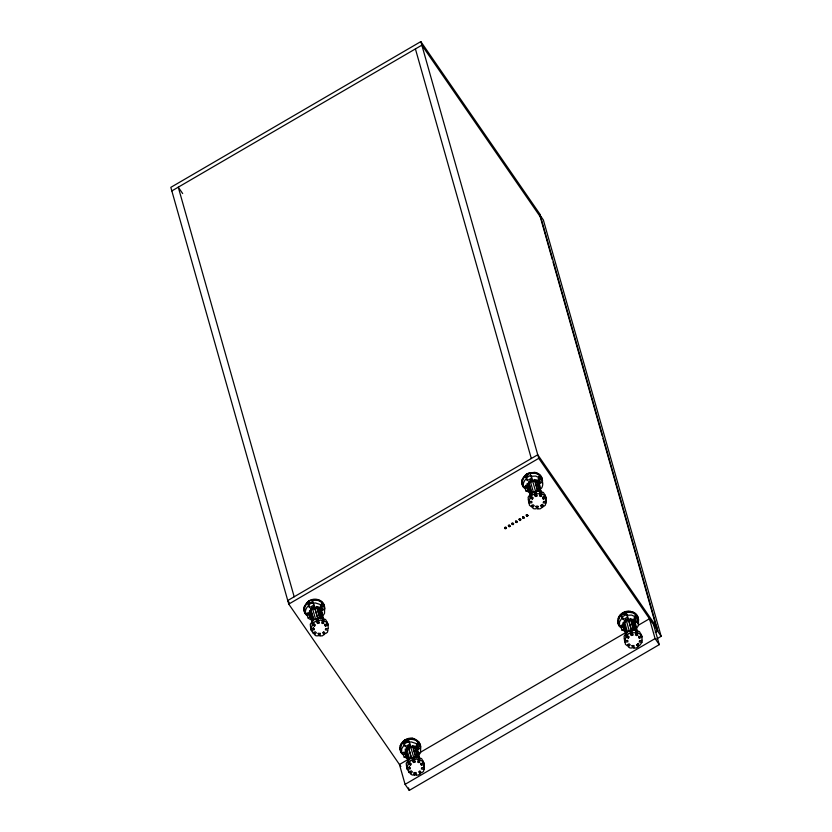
<?xml version="1.0" encoding="UTF-8"?>
<svg xmlns="http://www.w3.org/2000/svg" width="832" height="832" viewBox="0 0 832 832"><rect width="100%" height="100%" fill="white"/><g stroke="black" fill="none" stroke-linecap="round" stroke-linejoin="round"><path stroke-width="1.25" d="M420.628 747.968L418.579 749.112L417.768 746.262L419.817 745.118L420.628 747.968L420.586 752.492L418.018 756.538M619.507 626.35L619.549 621.816L622.118 617.77L621.306 614.921C618.27 617.874 617.833 622.565 619.507 626.35L621.556 625.206L624.062 629.013L622.014 630.157L621.213 627.307L623.262 626.163M638.477 620.953L636.438 622.097L635.627 619.247L637.676 618.103L638.477 620.953L638.446 625.477L635.877 629.522M324.605 608.837L322.556 609.981L321.755 607.131L323.794 605.987L324.605 608.837L324.532 613.319L322.587 616.325M408.117 761.602L405.319 751.722L405.444 749.663L408.585 759.678M417.29 753.251C417.789 749.289 414.638 746.834 410.748 747.105M625.976 634.587L623.178 624.707L623.293 622.648L626.444 632.663M312.135 622.534L309.338 612.654L309.826 610.75M309.826 611.842L310.055 613.735L309.338 612.654M309.795 614.255C310.066 611.135 311.542 608.826 314.922 608.4L314.694 607.703L316.971 607.672L318.854 608.743L321.641 618.602M528.018 487.094L527.197 485.638L527.332 483.61L530.816 494.801M527.654 487.24L528.029 484.952M417.633 752.658L417.747 751.192A6.51 5.658 -15.8 0 0 414.263 746.71L411.07 746.314A6.198 5.387 -15.8 0 0 405.85 749.705L405.226 752.565A6.5 5.658 -15.8 0 0 407.347 756.298M635.492 625.643L635.596 624.177A6.51 5.658 -15.8 0 0 632.112 619.694L628.93 619.299A6.198 5.387 -15.8 0 0 623.709 622.69L623.085 625.55A6.5 5.658 -15.8 0 0 625.206 629.283M409.833 771.41L410.478 773.687L412.048 774.966L414.409 775.008L414.617 772.554L416.177 772.585L415.969 775.039L418.33 775.07L420.254 773.739L419.609 771.462M638.737 643.562L637.468 644.446L638.113 646.724L636.189 648.055L633.828 648.024L634.036 645.57L632.466 645.538L632.258 647.993L629.897 647.962L628.337 646.672L627.692 644.394M318.573 633.412L318.354 635.835L316.004 635.814L314.454 634.556L313.81 632.278M323.534 632.258L324.178 634.535L322.254 635.866L319.904 635.846L320.133 633.422M541.393 505.242L542.038 507.52L540.114 508.851L537.763 508.83L537.992 506.407L536.432 506.397L536.203 508.82L533.863 508.799L532.314 507.541L531.669 505.263M402.886 741.728L407.514 739.034L412.786 738.306L419.151 742.227L420.722 747.157A10.774 9.37 -15.8 0 0 415.407 739.461L412.786 738.306C406.65 737.173 400.306 741.946 399.838 748.093A10.774 9.37 -15.8 0 0 402.979 754.458M638.154 622.18L638.466 619.757A10.774 9.37 -15.8 0 0 633.162 612.061L628.056 611.53A10.286 8.944 -15.8 0 0 619.122 616.741L617.698 621.078A10.774 9.37 -15.8 0 0 619.154 625.622M307.559 613.194L307.434 613.766L305.573 612.966M401.263 743.756L399.942 748.478L401.409 753.022L403.083 754.832M619.122 616.741L617.802 621.462A10.774 9.37 -15.8 0 0 620.942 627.817M637.582 623.678L638.581 620.142A10.774 9.37 -15.8 0 0 633.266 612.446L628.056 611.53M406.661 766.906L407.306 769.184L410.03 768.799L409.874 767.416L407.15 767.79L408.252 763.89L407.607 761.613L408.491 760.406M423.394 767.166L424.039 769.444L423.446 771.524L421.522 772.855L419.921 770.952L418.652 771.836L420.254 773.739M624.52 639.891L625.165 642.169L627.89 641.784L627.734 640.401L625.009 640.786L626.111 636.875L625.466 634.598L626.35 633.391M310.69 627.848L311.334 630.126L314.049 629.73L313.914 628.358L311.189 628.763L312.322 624.894L311.678 622.617L312.562 621.421M528.549 500.833L529.194 503.11L531.908 502.715L531.762 501.342L529.048 501.748L530.171 497.879L529.526 495.602L530.421 494.406M545.501 499.564L546.135 497.37L543.462 492.513L537.763 490.558L531.71 492.419L528.133 497.214L528.705 502.705M545.189 500.978L545.834 503.256L545.241 505.315L543.306 506.646L541.736 504.774L540.457 505.648L542.038 507.52M418.912 742.893L418.704 744.307L417.758 744.266M622.69 614.328L622.825 613.902C625.102 610.834 624.718 617.375 624.385 613.298M540.665 476.538L539.604 478.14L540.55 478.182L540.665 476.538L538.512 476.892M527.02 475.956L527.571 474.354L527.779 476.33L527.02 475.956L528.362 473.949M417.217 754.447L417.747 753.033A6.5 5.647 -15.8 0 0 414.367 747.094L411.185 746.689A6.209 5.408 -15.8 0 0 405.964 750.069L405.652 754.364A6.5 5.658 -15.8 0 0 407.451 756.683M525.616 485.295L525.013 486.886L524.306 486.585M419.474 758.025L418.35 760.313L418.995 762.59L417.56 762.091L418.694 759.803L418.049 757.526L419.474 758.025L420.118 760.302L418.995 762.59M637.333 631.01L636.21 633.298L636.854 635.575L635.419 635.076L636.553 632.788L635.908 630.51L637.333 631.01L637.978 633.287L636.854 635.575M323.523 618.987L321.599 623.054L323.014 623.542L324.168 621.265L323.523 618.987L322.098 618.498L322.743 620.776L320.601 620.048L314.548 621.899L313.206 623.698L315.453 624.936L314.558 626.132L312.322 624.894M541.372 491.972L540.228 494.239L540.873 496.527L539.458 496.038L540.602 493.761L539.958 491.483L541.372 491.972L542.017 494.25L540.873 496.527M411.726 758.878L408.127 746.304L406.422 747.76L407.233 749.497L405.891 751.265L406.141 753.178M412.766 747.042L412.589 745.503L416.052 757.744M417.622 757.661L414.658 746.273L415.823 747.854M414.835 747.812L416.541 748.935M624.978 622.097L623.75 624.25L624 626.163M633.402 629.876L630.448 618.488L633.911 630.729M635.482 630.646L632.341 619.58C637.447 625.591 632.143 619.122 628.607 620.09M319.582 617.843L316.628 606.455L320.091 618.706M321.391 612.082C319.717 610.043 320.31 606.653 316.451 606.778M318.854 608.743L320.174 609.981M537.441 490.828L534.487 479.45L537.95 491.691M534.83 480.657C544.43 487.427 535.881 480.002 532.657 481.073M539.5 491.587L536.536 480.199L538.054 481.614L541.185 492.679M408.252 763.89L410.519 765.159L411.403 763.953L409.136 762.684L410.467 760.874L416.541 759.044L418.694 759.803M626.111 636.875L628.368 638.144L629.262 636.938L626.995 635.669L628.326 633.859L632.216 632.757L632.861 635.034L631.342 635.492L629.959 630.895L631.467 630.438L632.216 632.757M641.243 640.151L641.888 642.429L639.382 645.84L637.78 643.937M530.171 497.879L532.418 499.117L533.312 497.921L531.066 496.683L532.407 494.884L536.266 493.74L540.602 493.761M322.899 604.334L321.797 603.086M400.15 745.67L404.914 739.742M324.23 610.012A10.442 9.079 -15.8 0 0 320.476 600.642A10.442 9.079 -15.8 0 0 309.005 600.777L304.221 606.674A10.442 9.079 -15.8 0 0 306.956 615.326M409.292 742.186L409.833 744.089L405.413 746.554L403.447 741.936C400.421 744.89 399.984 749.58 401.658 753.366L403.697 752.222L406.203 756.028L404.165 757.172L403.354 754.322L405.402 753.178L406.203 756.028M403.447 741.936L404.258 744.786L401.69 748.831L401.658 753.366M306.977 602.763L309.005 600.777M524.919 488.696A10.442 9.079 -15.8 0 1 524.836 475.748L526.864 473.762L529.464 473.054A10.442 9.079 -15.8 0 1 542.537 480.979M407.306 769.184L409.23 772.658L411.143 770.806L412.402 771.836L410.478 773.687M628.337 646.672L630.25 644.821L629.002 643.791L627.089 645.642L625.394 644.259L625.165 642.169M314.454 634.556L316.378 632.715L315.141 631.706L313.217 633.547L311.334 630.126M532.314 507.541L534.238 505.7L533 504.691L531.076 506.542L529.402 505.18L529.194 503.11M406.786 740.449L405.09 741.957L404.778 740.802L406.952 741.915L406.786 740.449L405.818 739.877L406.619 741.728L405.09 741.957L406.952 741.915M408.585 747.906L407.233 749.497M627.754 632.996L624.281 620.755L628.15 618.498M624.624 621.962C626.215 619.694 626.631 621.806 628.732 620.412L628.493 619.715L630.791 619.694L634.39 621.92M626.444 620.89L625.092 622.482M313.612 619.809L310.482 608.743L314.34 606.486M528.674 482.945L530.39 481.489L530.618 482.186L532.782 481.385L532.542 480.688M530.494 481.874L527.79 485.212M309.161 602.971L309.92 603.346L311.272 602.41L309.161 602.971L308.911 602.368L310.69 602.732M309.92 603.346L311.272 602.41M636.511 644.883L638.56 643.458M655.585 632.164L657.821 630.854L539.895 214.115L420.836 41.6L170.83 187.356L288.756 604.094L400.858 766.522M171.839 190.923L421.845 45.167L540.904 217.682M288.756 604.094L538.762 458.338L420.836 41.6M524.836 475.748L529.464 473.054M408.439 759.273L399.464 764.504L405.08 784.347L409.261 790.4L659.256 644.644L653.64 624.801M419.65 752.742L625.924 632.476M638.258 625.279L649.47 618.748L655.086 638.591L659.256 644.644M655.169 632.164L657.405 630.864L602.93 438.318M405.08 784.347L655.086 638.591M656.687 638.924L661.17 636.314L543.358 219.97L539.594 214.521L552.334 259.532M527.342 480.542L526.531 477.693L530.941 475.228L531.752 478.067L527.342 480.542L525.387 475.956A9.849 8.559 -15.8 0 0 522.735 484.442L523.536 487.292L525.585 486.148L528.05 489.892L526.001 491.036L525.19 488.186L527.238 487.042M309.483 607.558L308.672 604.708L313.092 602.233L313.893 605.082L309.483 607.558L307.538 602.971A9.849 8.559 -15.8 0 0 304.876 611.458L305.677 614.307L307.726 613.163L310.19 616.907L308.142 618.051L307.341 615.202L309.379 614.058L310.19 616.907M531.752 478.067L529.807 473.491A9.849 8.559 -15.8 0 1 539.188 475.228L539.999 478.078L537.95 479.222L540.415 482.966L542.464 481.822L541.653 478.972L539.604 480.116L540.415 482.966M313.893 605.082L311.948 600.506A9.849 8.559 -15.8 0 1 321.339 602.243L322.14 605.093L320.091 606.237L322.556 609.981M627.151 615.17L627.682 617.074L623.272 619.538L622.471 616.689L626.881 614.224M404.612 743.704L409.022 741.239M627.682 617.074L625.716 612.456L628.254 612.04L633.152 612.997L635.17 614.297L635.97 617.136L633.932 618.28L636.438 622.097M409.833 744.089L407.857 739.471L410.405 739.055L415.293 740.012L417.31 741.312L418.122 744.151L416.073 745.295L418.579 749.112M543.535 496.527L545.189 495.737L544.523 494.53L545.168 496.808L542.693 498.004L543.358 499.21L545.834 498.014L545.189 495.737M326.664 621.546L327.309 623.823L324.834 625.019L325.499 626.226L327.974 625.03L327.33 622.752M640.515 633.62L641.16 635.898L638.685 637.094L639.371 638.31L641.846 637.125L641.202 634.847M422.656 760.635L423.301 762.913L420.836 764.098L421.512 765.326L423.987 764.14L423.342 761.862M527.197 485.638L527.54 486.855M539.146 484.692L540.894 492.305M320.278 610.355L319.134 608.806L314.798 608.088M323.034 619.32L320.944 610.49L323.398 619.185M310.804 615.597L312.551 623.22M310.544 616.117L310.159 614.11L312.51 622.398M408.262 746.626L410.29 745.514M406.453 753.47L406.432 754.822M406.91 755.071L408.21 761.124M621.702 625.425L620.121 625.986L619.559 625.279M534.04 491.91L535.548 491.452L536.266 493.74L536.91 496.018L535.402 496.475L534.04 491.91L535.402 496.475M317.543 623.49L316.181 618.925L317.689 618.467L319.051 623.033L317.543 623.49L316.826 621.202M412.1 757.91L413.618 757.453L414.357 759.772L415.002 762.05L413.494 762.507L412.1 757.91L413.494 762.507M315.234 607.672L316.753 607.287M312.749 603.346L315.286 602.919L322.14 605.093M408.668 742.321L411.206 741.905L418.122 744.151M416.707 743.642L419.026 743.278M530.608 476.33L535.662 476.07L539.999 478.078M626.527 615.306L631.602 615.077L635.97 617.136M412.932 746.71L410.634 746.73L410.873 747.427L408.71 748.228L408.481 747.521L407.129 749.112M535.662 506.355L538.158 506.376M317.803 633.37L320.31 633.391M627.962 617.812L632.112 632.715L636.553 632.788M631.613 645.715L633.183 645.736L633.828 648.024M545.834 498.014L546.239 501.894L543.598 501.446L543.192 502.809L545.834 503.256M410.197 738.546L415.407 739.461M641.888 642.429L639.236 641.961L639.621 640.588L642.283 641.056L641.846 637.125M423.987 764.14L424.424 768.071L421.762 767.603L421.377 768.976L424.039 769.444M526.001 491.036L529.433 492.118M540.883 477.162L539.178 476.611L540.55 478.182M622.014 630.157L625.477 631.28M404.165 757.172L407.618 758.295M542.017 494.25L544.159 494.988L545.168 496.808M324.168 621.265L326.3 622.003L327.309 623.823M637.978 633.287L640.141 634.046L641.16 635.898M420.118 760.302L422.282 761.062L423.301 762.913M534.31 479.762L536.37 480.522M528.684 481.853L531.804 493.979M630.271 618.81L632.341 619.58M412.422 745.826L414.492 746.595M622.825 613.902L624.811 614.9M529.526 495.602L531.773 496.829L532.418 499.117M625.466 634.598L627.723 635.856L628.368 638.144M407.607 761.613L409.874 762.871L410.519 765.159M312.634 631.176L310.846 629.72L310.274 624.229L313.851 619.434L319.904 617.573L325.603 619.528L328.276 624.385M324.178 634.535L322.598 632.663L323.877 631.79L325.458 633.662L327.382 632.33L327.974 630.271L325.333 629.824L325.738 628.462L328.38 628.909L327.974 625.03M636.511 644.821L638.113 646.724M656.812 627.286L537.742 454.771L287.747 600.527L289.214 602.649M538.762 458.338L657.821 630.854M657.405 630.864L661.17 636.314M182.676 193.565L178.266 187.179L294.174 596.773M634.379 617.344L635.627 619.247M625.716 612.456L627.058 614.494M621.306 614.921L622.471 616.689M622.118 617.77L623.272 619.538M416.52 744.359L417.768 746.262M407.857 739.471L409.198 741.499M404.258 744.786L405.413 746.554M538.377 478.244L539.604 480.116M525.387 475.956L526.531 477.693M320.518 605.259L321.755 607.131M311.948 600.506L313.362 602.649M307.538 602.971L308.672 604.708M642.169 636.511L639.434 631.582L633.693 629.554L627.63 631.394L624.073 636.22L624.697 641.784M424.31 763.526L421.585 758.597L415.844 756.569L409.77 758.41L406.214 763.235L406.838 768.799M523.162 486.533L522.111 484.401L522.08 479.658L526.864 473.762L534.706 472.295A10.442 9.079 -15.8 0 1 542.09 482.997M631.623 630.739L628.285 618.821M532.199 479.471L530.046 480.272L533.51 492.523M319.831 608.764L320.57 610.626M312.655 608.826L310.825 609.96L313.955 619.934M632.112 632.715L632.861 635.034M629.959 630.895L631.342 635.492M316.181 618.925L316.898 621.213M553.041 262.028L602.212 435.822M638.726 636.033L639.371 638.31M635.159 623.813L637.281 631.29M633.859 620.017L636.844 630.583M634.795 623.948L636.906 631.426M634.462 623.615L636.48 630.718M632.518 619.258L635.981 631.509M625.986 619.289L629.46 631.54M623.293 622.648L626.995 635.669M623.886 625.778L626.007 633.266M623.938 626.59L626.07 634.109M624.364 638.498L625.009 640.786M545.594 499.616L546.239 501.894M538.803 483.475L541.258 492.17M542.714 496.933L543.358 499.21M415.418 48.922L531.315 458.515M536.536 480.199L539.999 492.44M542.662 504.369L543.306 506.646M532.012 478.785L536.91 496.018M537.118 506.553L537.763 508.83M529.027 483.07L532.147 494.104M527.332 483.61L531.066 496.683M528.351 488.28L530.358 495.383M528.289 488.717L530.067 495.019M528.403 499.47L529.048 501.748M423.779 765.794L424.424 768.071M420.867 763.048L421.512 765.326M417.3 750.828L419.422 758.306M416 747.032L419.328 758.784M417.373 752.523L418.714 757.255M416.27 749.445L418.621 757.734M414.658 746.273L417.789 757.338M413.202 748.602L415.886 758.077M410.103 744.827L413.889 758.077M415.002 762.05L413.618 757.453M408.127 746.304L411.601 758.555M415.969 775.039L415.324 772.751L413.764 772.73L414.409 775.008M406.422 747.76L409.895 760.011M405.246 748.977L409.136 762.684M406.037 752.794L408.148 760.282M409.386 766.522L410.03 768.799M408.585 770.38L409.23 772.658M406.505 765.513L407.15 767.79M408.554 787.914L409.261 790.4M324.854 623.948L325.499 626.226M319.998 607.942L323.326 619.694M318.677 607.214L321.807 618.28M322.369 621.254L323.014 623.542M314.475 606.809L317.938 619.05L315.775 619.861L312.187 607.287M314.153 605.8L319.051 623.033M319.259 633.568L319.904 635.846M313.914 623.844L314.558 626.132M310.17 611.967L312.624 620.641M309.473 610.626L313.206 623.698M313.404 627.453L314.049 629.73M310.544 626.486L311.189 628.763M637.676 618.103L637.988 620.35M419.817 745.118L420.139 747.365M635.596 626.018L635.388 623.137A6.5 5.658 -15.8 0 0 632.226 620.079L629.034 619.674A6.209 5.408 -15.8 0 0 623.823 623.054L623.293 624.468A6.5 5.647 -15.8 0 0 625.31 629.668M420.222 744.401L420.264 746.793M321.599 613.506A6.302 5.481 -15.8 0 0 318.292 607.662A6.302 5.481 -15.8 0 0 310.825 609.409L309.369 612.061A6.302 5.481 -15.8 0 0 311.334 617.188M311.438 617.562A6.302 5.481 -15.8 0 1 310.284 610.605A6.302 5.481 -15.8 0 1 317.897 607.88A6.302 5.481 -15.8 0 1 321.714 613.891M307.06 615.711A10.442 9.079 -15.8 0 1 305.833 604.063A10.442 9.079 -15.8 0 1 318.656 600.122A10.442 9.079 -15.8 0 1 324.345 610.397M311.303 619.767A9.849 8.559 -15.8 0 1 308.142 618.051M305.677 614.307A9.849 8.559 -15.8 0 1 308.339 605.821M618.01 618.654A10.317 8.975 -15.8 0 1 630.635 611.291M539.458 486.491A6.302 5.481 -15.8 0 0 536.151 480.646A6.302 5.481 -15.8 0 0 528.684 482.394L527.228 485.046A6.302 5.481 -15.8 0 0 528.122 489.154M528.226 489.528A6.302 5.481 -15.8 0 1 531.752 480.938A6.302 5.481 -15.8 0 1 539.698 485.919M542.464 481.822A9.849 8.559 -15.8 0 1 541.382 488.436M523.536 487.292A9.849 8.559 -15.8 0 1 526.198 478.806M636.771 615.878L636.21 617.084L636.771 615.878L635.17 615.69L636.771 616.013L634.899 617.354L636.771 615.878M513.604 523.775L513.219 524.618L512.086 524.43L512.21 523.536L513.604 523.775M517.171 521.685L516.797 522.538L515.663 522.35L515.788 521.456L517.171 521.685M524.316 517.525L523.931 518.378L522.808 518.19L523.099 517.161L524.316 517.525M504.826 527.467L504.962 528.341L506.345 527.914L505.762 527.062L504.826 527.467M508.404 525.387L508.706 526.365L509.922 525.834L509.33 524.982L508.404 525.387M511.971 523.307L512.106 524.181L513.406 523.942L512.897 522.902L511.971 523.307M515.538 521.227L515.684 522.101L516.984 521.851L516.672 520.874L515.538 521.227M519.116 519.137L519.834 520.187L520.666 519.397L520.042 518.731L519.116 519.137M520.77 519.792L519.948 520.582L519.147 519.719L519.938 519.116L520.77 519.792M522.683 517.057L522.818 517.93L524.129 517.691L523.619 516.651L522.683 517.057M526.261 514.977L526.978 516.027L527.8 515.237L527.186 514.571L526.261 514.977M527.914 515.632L527.093 516.422L526.292 515.559L527.082 514.956L527.914 515.632M506.459 528.32L505.253 528.84L504.858 528.05L505.866 527.457L506.459 528.32M510.037 526.23L509.236 526.833L508.435 525.97L509.444 525.377L510.037 526.23"/></g></svg>
